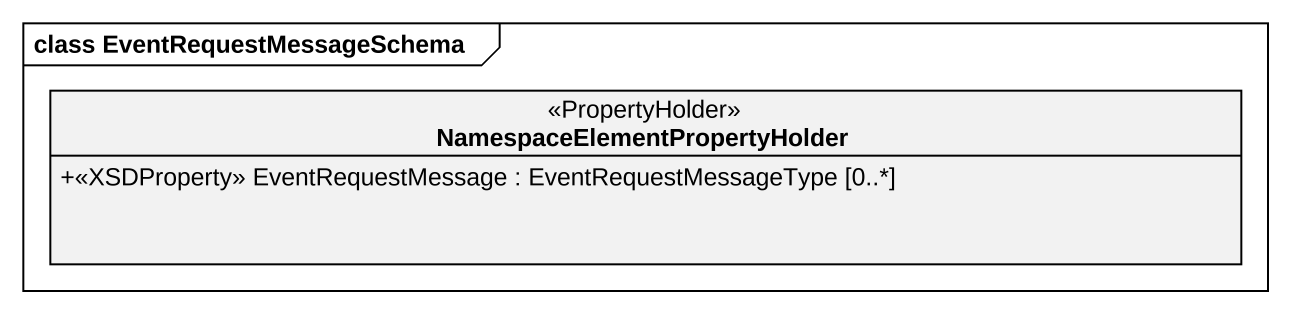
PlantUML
@startuml
mainframe class EventRequestMessageSchema
hide circle
hide empty members
skinparam classAttributeIconSize 0
class "NamespaceElementPropertyHolder" as NamespaceElementPropertyHold <<PropertyHolder>> {
  +<<XSDProperty>> EventRequestMessage : EventRequestMessageType [0..*]
}
@enduml
